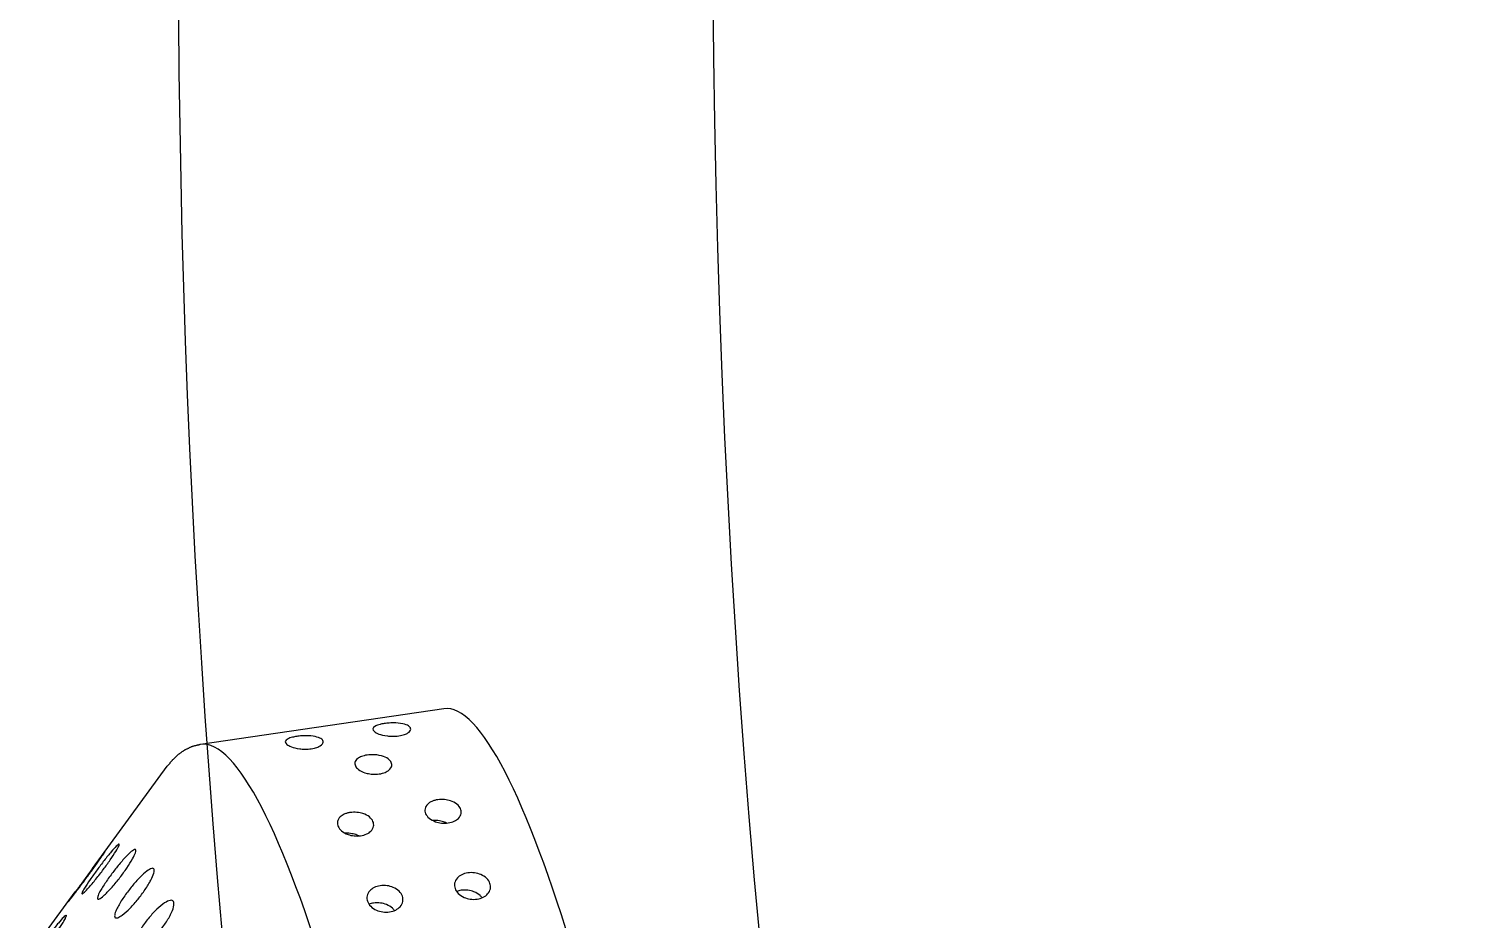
# Model space of a CAD drawing. Extents: x 398 to 508, y 628 to 778.
# Drawn here: x 477.472 to 480.461, y 685.802 to 687.645 of the extents above; entities that cross this region are included whole.
import ezdxf

# ---------------------------------------------------------------- set-up
doc = ezdxf.new("R2010")
doc.units = 0
doc.header["$MEASUREMENT"] = 0
doc.layers.add('1', color=4, linetype='Continuous')
doc.layers.add('DIM', color=3, linetype='Continuous')

# ---------------------------------------------------------------- blocks, each defined once
blk = doc.blocks.new('SUCTION')
at = {"layer": '1'}
for p, q in [((0.4816, 1.9416), (-0.0272, 1.9337)), ((-0.2826, 1.7079), (-0.1012, 1.898)), ((-0.4023, 1.5824), (-0.324, 1.6645))]:
    blk.add_line(p, q, dxfattribs=at)
for centre in [(0.5106, 0.0668), (0.0017, 0.059)]:
    blk.add_ellipse(centre, major_axis=(-0.0289, 1.8748), ratio=0.145722, start_param=3.141593, end_param=6.283185, dxfattribs=at)
blk.add_open_spline([(-0.0272, 1.9337), (-0.0449, 1.9317), (-0.0614, 1.9264), (-0.0763, 1.9186), (-0.0895, 1.909), (-0.1012, 1.898)], degree=1, dxfattribs=at)
at = {"layer": '1', "color": 3}
for points, knots in [([(0.199, 1.8952), (0.1967, 1.8952), (0.1945, 1.8952), (0.1901, 1.8955), (0.1879, 1.8957), (0.1818, 1.8966), (0.1782, 1.8973), (0.1679, 1.9), (0.1626, 1.9022), (0.1544, 1.9066), (0.1517, 1.9087), (0.1463, 1.9147), (0.1458, 1.919), (0.1562, 1.9226), (0.1592, 1.9234), (0.1646, 1.924), (0.166, 1.9241), (0.1691, 1.9243), (0.1708, 1.9244), (0.174, 1.9244), (0.1758, 1.9244), (0.1792, 1.9243), (0.1809, 1.9243), (0.1876, 1.9238), (0.1925, 1.9232), (0.2109, 1.92), (0.2192, 1.9159), (0.2246, 1.9099), (0.2255, 1.9077), (0.2245, 1.9032), (0.2226, 1.9008), (0.2163, 1.8979), (0.2139, 1.8971), (0.2091, 1.8961), (0.2073, 1.8958), (0.2034, 1.8954), (0.2013, 1.8952), (0.199, 1.8952)], [0, 0, 0, 0, 0.0069049, 0.0069049, 0.0138098, 0.0138098, 0.0276196, 0.0276196, 0.0621946, 0.0621946, 0.0967696, 0.0967696, 0.172591, 0.172591, 0.1905104, 0.1905104, 0.1954315, 0.1954315, 0.2003527, 0.2003527, 0.2052739, 0.2052739, 0.2101951, 0.2101951, 0.2281145, 0.2281145, 0.3039359, 0.3039359, 0.3385109, 0.3385109, 0.3730859, 0.3730859, 0.3868957, 0.3868957, 0.3938006, 0.3938006, 0.4007055, 0.4007055, 0.4007055, 0.4007055]), ([(0.3822, 1.898), (0.3799, 1.898), (0.3776, 1.8981), (0.3732, 1.8983), (0.3711, 1.8986), (0.365, 1.8994), (0.3614, 1.9002), (0.3511, 1.9028), (0.3458, 1.905), (0.3376, 1.9094), (0.3348, 1.9116), (0.3294, 1.9176), (0.3289, 1.9219), (0.3393, 1.9255), (0.3424, 1.9262), (0.3478, 1.9268), (0.3492, 1.927), (0.3522, 1.9272), (0.3539, 1.9272), (0.3572, 1.9273), (0.3589, 1.9273), (0.3624, 1.9272), (0.3641, 1.9271), (0.3708, 1.9267), (0.3756, 1.926), (0.3941, 1.9229), (0.4024, 1.9187), (0.4077, 1.9127), (0.4087, 1.9105), (0.4076, 1.906), (0.4058, 1.9036), (0.3995, 1.9008), (0.397, 1.8999), (0.3922, 1.8989), (0.3905, 1.8986), (0.3866, 1.8982), (0.3844, 1.8981), (0.3822, 1.898)], [0, 0, 0, 0, 0.0069049, 0.0069049, 0.0138098, 0.0138098, 0.0276196, 0.0276196, 0.0621946, 0.0621946, 0.0967696, 0.0967696, 0.172591, 0.172591, 0.1905104, 0.1905104, 0.1954315, 0.1954315, 0.2003527, 0.2003527, 0.2052739, 0.2052739, 0.2101951, 0.2101951, 0.2281145, 0.2281145, 0.3039359, 0.3039359, 0.3385109, 0.3385109, 0.3730859, 0.3730859, 0.3868957, 0.3868957, 0.3938006, 0.3938006, 0.4007055, 0.4007055, 0.4007055, 0.4007055]), ([(0.3316, 1.8252), (0.3294, 1.8251), (0.3271, 1.8252), (0.3225, 1.8257), (0.3203, 1.826), (0.3139, 1.8272), (0.31, 1.8284), (0.3009, 1.8319), (0.2962, 1.8348), (0.2892, 1.8406), (0.2869, 1.8435), (0.2843, 1.8491), (0.2839, 1.8521), (0.2857, 1.8578), (0.2879, 1.8605), (0.2937, 1.8638), (0.2964, 1.8649), (0.3015, 1.8662), (0.3034, 1.8665), (0.3075, 1.867), (0.3097, 1.8672), (0.3143, 1.8673), (0.3166, 1.8672), (0.3211, 1.8668), (0.3234, 1.8665), (0.3297, 1.8654), (0.3335, 1.8644), (0.3427, 1.8613), (0.3475, 1.8587), (0.3548, 1.8532), (0.3573, 1.8502), (0.3598, 1.8447), (0.3603, 1.8417), (0.3585, 1.8357), (0.3563, 1.8328), (0.3502, 1.829), (0.3474, 1.8278), (0.3421, 1.8263), (0.3402, 1.8259), (0.3361, 1.8254), (0.3339, 1.8252), (0.3316, 1.8252)], [0, 0, 0, 0, 0.0068348, 0.0068348, 0.0136695, 0.0136695, 0.027339, 0.027339, 0.0535624, 0.0535624, 0.0797858, 0.0797858, 0.1072813, 0.1072813, 0.1347768, 0.1347768, 0.1487269, 0.1487269, 0.155702, 0.155702, 0.162677, 0.162677, 0.1696521, 0.1696521, 0.1766272, 0.1766272, 0.1905773, 0.1905773, 0.2180728, 0.2180728, 0.2455682, 0.2455682, 0.2717917, 0.2717917, 0.2980151, 0.2980151, 0.3116846, 0.3116846, 0.3185193, 0.3185193, 0.3253541, 0.3253541, 0.3253541, 0.3253541]), ([(-0.3042, 1.6852), (-0.299, 1.6907), (-0.2931, 1.6968), (-0.2816, 1.7089), (-0.2759, 1.7149), (-0.2669, 1.7242), (-0.2629, 1.7285), (-0.2581, 1.7333), (-0.2568, 1.7347), (-0.2546, 1.7368), (-0.2539, 1.7376), (-0.2529, 1.7384), (-0.2528, 1.7384), (-0.2532, 1.7378), (-0.2537, 1.7372), (-0.256, 1.7345), (-0.2587, 1.7315), (-0.2653, 1.7241), (-0.27, 1.719), (-0.2803, 1.708), (-0.2859, 1.7021), (-0.2968, 1.6907), (-0.303, 1.6843), (-0.3151, 1.6719), (-0.321, 1.6659), (-0.3295, 1.6574), (-0.3329, 1.654), (-0.3382, 1.6488), (-0.3401, 1.647), (-0.3417, 1.6456), (-0.3414, 1.646), (-0.339, 1.6486), (-0.3369, 1.6509), (-0.3309, 1.6573), (-0.3261, 1.6623), (-0.3155, 1.6734), (-0.3097, 1.6794), (-0.3042, 1.6852)], [0, 0, 0, 0, 0.0233552, 0.0233552, 0.0467103, 0.0467103, 0.0658795, 0.0658795, 0.0754641, 0.0754641, 0.0850487, 0.0850487, 0.0946332, 0.0946332, 0.1042178, 0.1042178, 0.123387, 0.123387, 0.1467421, 0.1467421, 0.1700973, 0.1700973, 0.1945396, 0.1945396, 0.2189818, 0.2189818, 0.2355966, 0.2355966, 0.2522113, 0.2522113, 0.2688261, 0.2688261, 0.2854408, 0.2854408, 0.3098831, 0.3098831, 0.3343253, 0.3343253, 0.3343253, 0.3343253]), ([(-0.2732, 1.704), (-0.2678, 1.7095), (-0.2619, 1.7156), (-0.2501, 1.7272), (-0.2443, 1.7328), (-0.2352, 1.7411), (-0.231, 1.7448), (-0.2262, 1.7485), (-0.2248, 1.7495), (-0.2226, 1.7508), (-0.2218, 1.7512), (-0.2209, 1.7511), (-0.2207, 1.7508), (-0.2211, 1.7494), (-0.2216, 1.7484), (-0.224, 1.7445), (-0.2267, 1.7408), (-0.2335, 1.7323), (-0.2383, 1.7268), (-0.2488, 1.7151), (-0.2545, 1.709), (-0.2656, 1.6976), (-0.2719, 1.6913), (-0.2842, 1.6795), (-0.2902, 1.674), (-0.2989, 1.6666), (-0.3024, 1.6637), (-0.3078, 1.6598), (-0.3097, 1.6587), (-0.3114, 1.6588), (-0.3111, 1.6599), (-0.3086, 1.664), (-0.3065, 1.6669), (-0.3003, 1.6744), (-0.2955, 1.68), (-0.2847, 1.6918), (-0.2788, 1.6981), (-0.2732, 1.704)], [0, 0, 0, 0, 0.0233552, 0.0233552, 0.0467103, 0.0467103, 0.0658795, 0.0658795, 0.0754641, 0.0754641, 0.0850487, 0.0850487, 0.0946332, 0.0946332, 0.1042178, 0.1042178, 0.123387, 0.123387, 0.1467421, 0.1467421, 0.1700973, 0.1700973, 0.1945396, 0.1945396, 0.2189818, 0.2189818, 0.2355966, 0.2355966, 0.2522113, 0.2522113, 0.2688261, 0.2688261, 0.2854408, 0.2854408, 0.3098831, 0.3098831, 0.3343253, 0.3343253, 0.3343253, 0.3343253]), ([(-0.2416, 1.6945), (-0.2362, 1.7001), (-0.2301, 1.706), (-0.2181, 1.7169), (-0.2122, 1.722), (-0.2029, 1.7292), (-0.1987, 1.7322), (-0.1938, 1.7348), (-0.1923, 1.7354), (-0.1901, 1.7359), (-0.1893, 1.7358), (-0.1884, 1.7349), (-0.1883, 1.7341), (-0.1886, 1.7319), (-0.1892, 1.7305), (-0.1916, 1.7256), (-0.1944, 1.7213), (-0.2014, 1.7119), (-0.2062, 1.7059), (-0.217, 1.6938), (-0.2228, 1.6876), (-0.2341, 1.6764), (-0.2405, 1.6703), (-0.2531, 1.6593), (-0.2592, 1.6544), (-0.268, 1.6482), (-0.2715, 1.6459), (-0.2771, 1.6434), (-0.279, 1.6431), (-0.2806, 1.6446), (-0.2804, 1.6464), (-0.2778, 1.6518), (-0.2756, 1.6552), (-0.2693, 1.6638), (-0.2644, 1.6699), (-0.2534, 1.6823), (-0.2473, 1.6887), (-0.2416, 1.6945)], [0, 0, 0, 0, 0.0233552, 0.0233552, 0.0467103, 0.0467103, 0.0658795, 0.0658795, 0.0754641, 0.0754641, 0.0850487, 0.0850487, 0.0946332, 0.0946332, 0.1042178, 0.1042178, 0.123387, 0.123387, 0.1467421, 0.1467421, 0.1700973, 0.1700973, 0.1945396, 0.1945396, 0.2189818, 0.2189818, 0.2355966, 0.2355966, 0.2522113, 0.2522113, 0.2688261, 0.2688261, 0.2854408, 0.2854408, 0.3098831, 0.3098831, 0.3343253, 0.3343253, 0.3343253, 0.3343253]), ([(0.2769, 1.7033), (0.2724, 1.7032), (0.2676, 1.7038), (0.2588, 1.7059), (0.2547, 1.7075), (0.2463, 1.7117), (0.2422, 1.7149), (0.236, 1.7216), (0.234, 1.7251), (0.2321, 1.7316), (0.232, 1.7351), (0.2342, 1.7418), (0.2366, 1.745), (0.2424, 1.7492), (0.2454, 1.7508), (0.251, 1.7525), (0.2531, 1.7529), (0.2573, 1.7536), (0.2596, 1.7537), (0.2641, 1.7538), (0.2665, 1.7537), (0.2711, 1.7532), (0.2734, 1.7528), (0.28, 1.7513), (0.284, 1.7498), (0.2924, 1.7458), (0.2967, 1.7428), (0.303, 1.7362), (0.305, 1.7327), (0.307, 1.7262), (0.3071, 1.7227), (0.3049, 1.7158), (0.3025, 1.7126), (0.2966, 1.7081), (0.2935, 1.7065), (0.2859, 1.7041), (0.2814, 1.7034), (0.2769, 1.7033)], [0, 0, 0, 0, 0.0136716, 0.0136716, 0.0273431, 0.0273431, 0.0484006, 0.0484006, 0.0694582, 0.0694582, 0.0910856, 0.0910856, 0.1127131, 0.1127131, 0.1264894, 0.1264894, 0.1333775, 0.1333775, 0.1402657, 0.1402657, 0.1471538, 0.1471538, 0.154042, 0.154042, 0.1678183, 0.1678183, 0.1894457, 0.1894457, 0.2110732, 0.2110732, 0.2321307, 0.2321307, 0.2531882, 0.2531882, 0.2668598, 0.2668598, 0.2805313, 0.2805313, 0.2805313, 0.2805313]), ([(0.4601, 1.7061), (0.4556, 1.7061), (0.4508, 1.7066), (0.4419, 1.7088), (0.4378, 1.7103), (0.4295, 1.7145), (0.4253, 1.7177), (0.4191, 1.7244), (0.4172, 1.7279), (0.4152, 1.7344), (0.4151, 1.738), (0.4174, 1.7446), (0.4197, 1.7478), (0.4255, 1.752), (0.4286, 1.7536), (0.4342, 1.7553), (0.4362, 1.7557), (0.4405, 1.7564), (0.4427, 1.7566), (0.4473, 1.7566), (0.4496, 1.7565), (0.4542, 1.756), (0.4565, 1.7556), (0.4632, 1.7541), (0.4672, 1.7526), (0.4756, 1.7487), (0.4798, 1.7456), (0.4861, 1.739), (0.4882, 1.7355), (0.4901, 1.729), (0.4902, 1.7255), (0.488, 1.7187), (0.4857, 1.7154), (0.4798, 1.711), (0.4766, 1.7093), (0.469, 1.7069), (0.4646, 1.7062), (0.4601, 1.7061)], [0, 0, 0, 0, 0.0136716, 0.0136716, 0.0273431, 0.0273431, 0.0484006, 0.0484006, 0.0694582, 0.0694582, 0.0910856, 0.0910856, 0.1127131, 0.1127131, 0.1264894, 0.1264894, 0.1333775, 0.1333775, 0.1402657, 0.1402657, 0.1471538, 0.1471538, 0.154042, 0.154042, 0.1678183, 0.1678183, 0.1894457, 0.1894457, 0.2110732, 0.2110732, 0.2321307, 0.2321307, 0.2531882, 0.2531882, 0.2668598, 0.2668598, 0.2805313, 0.2805313, 0.2805313, 0.2805313]), ([(0.2734, 1.7034), (0.2709, 1.705), (0.268, 1.7066), (0.2616, 1.7093), (0.2577, 1.7106), (0.2511, 1.712), (0.2489, 1.7123), (0.2462, 1.7126), (0.2459, 1.7126), (0.2456, 1.7126)], [0.10627562, 0.10627562, 0.10627562, 0.10627562, 0.12011122, 0.12011122, 0.13392931, 0.13392931, 0.14083836, 0.14083836, 0.14184706, 0.14184706, 0.14184706, 0.14184706]), ([(0.4565, 1.7062), (0.454, 1.7079), (0.4512, 1.7094), (0.4448, 1.7121), (0.4408, 1.7134), (0.4343, 1.7148), (0.432, 1.7151), (0.4294, 1.7154), (0.429, 1.7154), (0.4287, 1.7155)], [0.10627562, 0.10627562, 0.10627562, 0.10627562, 0.12011122, 0.12011122, 0.13392931, 0.13392931, 0.14083836, 0.14083836, 0.14184706, 0.14184706, 0.14184706, 0.14184706]), ([(-0.2101, 1.657), (-0.2045, 1.6625), (-0.1983, 1.6681), (-0.1861, 1.6782), (-0.1801, 1.6827), (-0.1707, 1.6886), (-0.1664, 1.6909), (-0.1614, 1.6923), (-0.16, 1.6925), (-0.1578, 1.6922), (-0.157, 1.6917), (-0.1561, 1.69), (-0.1559, 1.6888), (-0.1564, 1.6858), (-0.1569, 1.684), (-0.1594, 1.6781), (-0.1623, 1.6733), (-0.1694, 1.6631), (-0.1744, 1.6568), (-0.1854, 1.6444), (-0.1913, 1.6383), (-0.2028, 1.6274), (-0.2094, 1.6217), (-0.2221, 1.6117), (-0.2284, 1.6074), (-0.2373, 1.6025), (-0.2409, 1.6009), (-0.2465, 1.5997), (-0.2484, 1.6002), (-0.25, 1.6031), (-0.2497, 1.6057), (-0.2471, 1.6122), (-0.2448, 1.6162), (-0.2384, 1.6257), (-0.2333, 1.6321), (-0.2221, 1.645), (-0.2159, 1.6514), (-0.2101, 1.657)], [0, 0, 0, 0, 0.0233552, 0.0233552, 0.0467103, 0.0467103, 0.0658795, 0.0658795, 0.0754641, 0.0754641, 0.0850487, 0.0850487, 0.0946332, 0.0946332, 0.1042178, 0.1042178, 0.123387, 0.123387, 0.1467421, 0.1467421, 0.1700973, 0.1700973, 0.1945396, 0.1945396, 0.2189818, 0.2189818, 0.2355966, 0.2355966, 0.2522113, 0.2522113, 0.2688261, 0.2688261, 0.2854408, 0.2854408, 0.3098831, 0.3098831, 0.3343253, 0.3343253, 0.3343253, 0.3343253]), ([(-0.4007, 1.5719), (-0.3953, 1.5775), (-0.3893, 1.5835), (-0.3776, 1.5952), (-0.3718, 1.6007), (-0.3626, 1.6091), (-0.3585, 1.6128), (-0.3536, 1.6166), (-0.3522, 1.6175), (-0.35, 1.6189), (-0.3492, 1.6192), (-0.3483, 1.6192), (-0.3482, 1.6188), (-0.3485, 1.6174), (-0.349, 1.6164), (-0.3514, 1.6125), (-0.3541, 1.6088), (-0.361, 1.6003), (-0.3658, 1.5947), (-0.3763, 1.583), (-0.382, 1.5769), (-0.3931, 1.5655), (-0.3994, 1.5593), (-0.4117, 1.5475), (-0.4177, 1.542), (-0.4264, 1.5346), (-0.4298, 1.5317), (-0.4353, 1.5278), (-0.4372, 1.5268), (-0.4388, 1.5268), (-0.4385, 1.528), (-0.4361, 1.532), (-0.4339, 1.5349), (-0.4278, 1.5424), (-0.4229, 1.5479), (-0.4122, 1.5598), (-0.4063, 1.5661), (-0.4007, 1.5719)], [0, 0, 0, 0, 0.023389, 0.023389, 0.0467779, 0.0467779, 0.0659746, 0.0659746, 0.0755729, 0.0755729, 0.0851712, 0.0851712, 0.0947696, 0.0947696, 0.1043679, 0.1043679, 0.1235645, 0.1235645, 0.1469535, 0.1469535, 0.1703425, 0.1703425, 0.1947513, 0.1947513, 0.2191601, 0.2191601, 0.2357472, 0.2357472, 0.2523342, 0.2523342, 0.2689213, 0.2689213, 0.2855084, 0.2855084, 0.3099172, 0.3099172, 0.334326, 0.334326, 0.334326, 0.334326]), ([(-0.1791, 1.5922), (-0.1735, 1.5974), (-0.1671, 1.6026), (-0.1548, 1.6117), (-0.1487, 1.6155), (-0.1391, 1.6201), (-0.1348, 1.6216), (-0.1298, 1.6219), (-0.1284, 1.6216), (-0.1261, 1.6205), (-0.1253, 1.6195), (-0.1244, 1.6171), (-0.1243, 1.6155), (-0.1248, 1.6118), (-0.1254, 1.6097), (-0.128, 1.6029), (-0.131, 1.5977), (-0.1383, 1.5868), (-0.1434, 1.5803), (-0.1546, 1.5679), (-0.1607, 1.5619), (-0.1724, 1.5515), (-0.179, 1.5462), (-0.192, 1.5374), (-0.1983, 1.5339), (-0.2073, 1.5303), (-0.211, 1.5294), (-0.2165, 1.5297), (-0.2185, 1.5309), (-0.22, 1.5352), (-0.2197, 1.5384), (-0.217, 1.546), (-0.2146, 1.5504), (-0.208, 1.5607), (-0.2028, 1.5674), (-0.1913, 1.5804), (-0.1851, 1.5867), (-0.1791, 1.5922)], [0, 0, 0, 0, 0.0233552, 0.0233552, 0.0467103, 0.0467103, 0.0658795, 0.0658795, 0.0754641, 0.0754641, 0.0850487, 0.0850487, 0.0946332, 0.0946332, 0.1042178, 0.1042178, 0.123387, 0.123387, 0.1467421, 0.1467421, 0.1700973, 0.1700973, 0.1945396, 0.1945396, 0.2189818, 0.2189818, 0.2355966, 0.2355966, 0.2522113, 0.2522113, 0.2688261, 0.2688261, 0.2854408, 0.2854408, 0.3098831, 0.3098831, 0.3343253, 0.3343253, 0.3343253, 0.3343253]), ([(0.3157, 1.5391), (0.3111, 1.539), (0.3063, 1.5397), (0.2972, 1.5422), (0.293, 1.5441), (0.2852, 1.5488), (0.2814, 1.5522), (0.2758, 1.5595), (0.2741, 1.5633), (0.2726, 1.5705), (0.2727, 1.5744), (0.2752, 1.5817), (0.2776, 1.5851), (0.2834, 1.5899), (0.2867, 1.5919), (0.2946, 1.5946), (0.2992, 1.5953), (0.3083, 1.5955), (0.3132, 1.5949), (0.3222, 1.5924), (0.3264, 1.5906), (0.3342, 1.586), (0.3381, 1.5827), (0.3437, 1.5755), (0.3455, 1.5716), (0.347, 1.5645), (0.3469, 1.5606), (0.3444, 1.5532), (0.342, 1.5497), (0.3362, 1.5448), (0.3328, 1.5427), (0.3248, 1.54), (0.3202, 1.5392), (0.3157, 1.5391)], [0, 0, 0, 0, 0.0137254, 0.0137254, 0.0274508, 0.0274508, 0.0453851, 0.0453851, 0.0633195, 0.0633195, 0.0815469, 0.0815469, 0.0997743, 0.0997743, 0.1135448, 0.1135448, 0.1273153, 0.1273153, 0.1410857, 0.1410857, 0.1548562, 0.1548562, 0.1730836, 0.1730836, 0.191311, 0.191311, 0.2092454, 0.2092454, 0.2271798, 0.2271798, 0.2409052, 0.2409052, 0.2546305, 0.2546305, 0.2546305, 0.2546305]), ([(0.4988, 1.5419), (0.4943, 1.5419), (0.4894, 1.5425), (0.4803, 1.545), (0.4761, 1.5469), (0.4683, 1.5517), (0.4645, 1.5551), (0.459, 1.5623), (0.4572, 1.5662), (0.4557, 1.5733), (0.4558, 1.5772), (0.4583, 1.5845), (0.4607, 1.5879), (0.4665, 1.5928), (0.4699, 1.5947), (0.4778, 1.5974), (0.4823, 1.5982), (0.4914, 1.5983), (0.4963, 1.5977), (0.5053, 1.5953), (0.5095, 1.5934), (0.5174, 1.5888), (0.5212, 1.5855), (0.5269, 1.5783), (0.5286, 1.5745), (0.5302, 1.5673), (0.5301, 1.5634), (0.5276, 1.556), (0.5252, 1.5526), (0.5193, 1.5476), (0.5159, 1.5456), (0.5079, 1.5428), (0.5033, 1.542), (0.4988, 1.5419)], [0, 0, 0, 0, 0.0137254, 0.0137254, 0.0274508, 0.0274508, 0.0453851, 0.0453851, 0.0633195, 0.0633195, 0.0815469, 0.0815469, 0.0997743, 0.0997743, 0.1135448, 0.1135448, 0.1273153, 0.1273153, 0.1410857, 0.1410857, 0.1548562, 0.1548562, 0.1730836, 0.1730836, 0.191311, 0.191311, 0.2092454, 0.2092454, 0.2271798, 0.2271798, 0.2409052, 0.2409052, 0.2546305, 0.2546305, 0.2546305, 0.2546305]), ([(0.3262, 1.5406), (0.3253, 1.5423), (0.3242, 1.5441), (0.3199, 1.5493), (0.3159, 1.5525), (0.3079, 1.557), (0.3038, 1.5587), (0.2948, 1.561), (0.2899, 1.5616), (0.2821, 1.5615), (0.2788, 1.5611), (0.2757, 1.5604)], [0.07459591, 0.07459591, 0.07459591, 0.07459591, 0.08376941, 0.08376941, 0.10280122, 0.10280122, 0.11656798, 0.11656798, 0.13033474, 0.13033474, 0.14038295, 0.14038295, 0.14038295, 0.14038295]), ([(0.5094, 1.5434), (0.5085, 1.5451), (0.5073, 1.5469), (0.503, 1.5521), (0.4991, 1.5554), (0.4911, 1.5598), (0.4869, 1.5615), (0.4779, 1.5639), (0.4731, 1.5645), (0.4652, 1.5643), (0.4619, 1.5639), (0.4588, 1.5632)], [0.07459591, 0.07459591, 0.07459591, 0.07459591, 0.08376941, 0.08376941, 0.10280122, 0.10280122, 0.11656798, 0.11656798, 0.13033474, 0.13033474, 0.14038295, 0.14038295, 0.14038295, 0.14038295])]:
    blk.add_open_spline(points, degree=3, knots=knots, dxfattribs=at)
blk = doc.blocks.new('2013GLEAM')
at = {"layer": '1', "color": 3, "linetype": 'Continuous'}
blk.add_arc((103.1824, 44.3826), 22.3723, 158.38143, 201.59674, dxfattribs=at)
at = {"layer": '1', "color": 2, "linetype": 'Continuous'}
blk.add_arc((102.9743, 44.3639), 23.2706, 159.541, 194.67822, dxfattribs=at)
at = {"layer": 'DIM', "rotation": 7.453188545493907}
blk.add_blockref('SUCTION', (80.0277, 40.7894), dxfattribs=at)

msp = doc.modelspace()

# ---------------------------------------------------------------- block references
at = {"layer": '1'}
msp.add_blockref('2013GLEAM', (398.077, 643.4604), dxfattribs=at)

doc.saveas('drawing.dxf')
